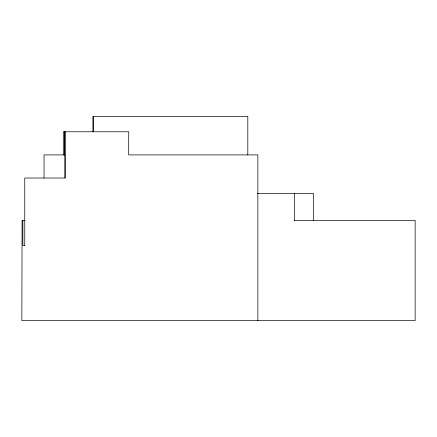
<?xml version="1.0" encoding="UTF-8"?>
<svg xmlns="http://www.w3.org/2000/svg" width="437" height="437" viewBox="0 0 437 437"><rect width="100%" height="100%" fill="white"/><g stroke="black" fill="none" stroke-linecap="round" stroke-linejoin="round"><path stroke-width="0.66" d="M257.344 193.444L313.438 193.444L313.438 220.428M24.887 220.428L22.085 220.428L21.85 320.654L415.15 320.654L415.15 220.428L294.167 220.428M24.887 245.485L22.855 245.485L22.855 220.428M294.587 193.444L294.587 220.428M257.863 320.654L257.863 154.895L128.686 154.895L128.729 131.766L63.299 131.766L63.299 154.895M247.806 154.895L247.806 116.346L92.912 116.346L92.912 131.766M93.611 116.346L93.611 131.766M65.124 131.766L65.124 178.023L24.751 178.023L24.751 245.485M64.982 178.023L64.982 154.895L44.028 154.895L44.028 178.023M64.84 131.766L64.84 154.895M64.703 131.766L64.703 154.895"/></g></svg>
